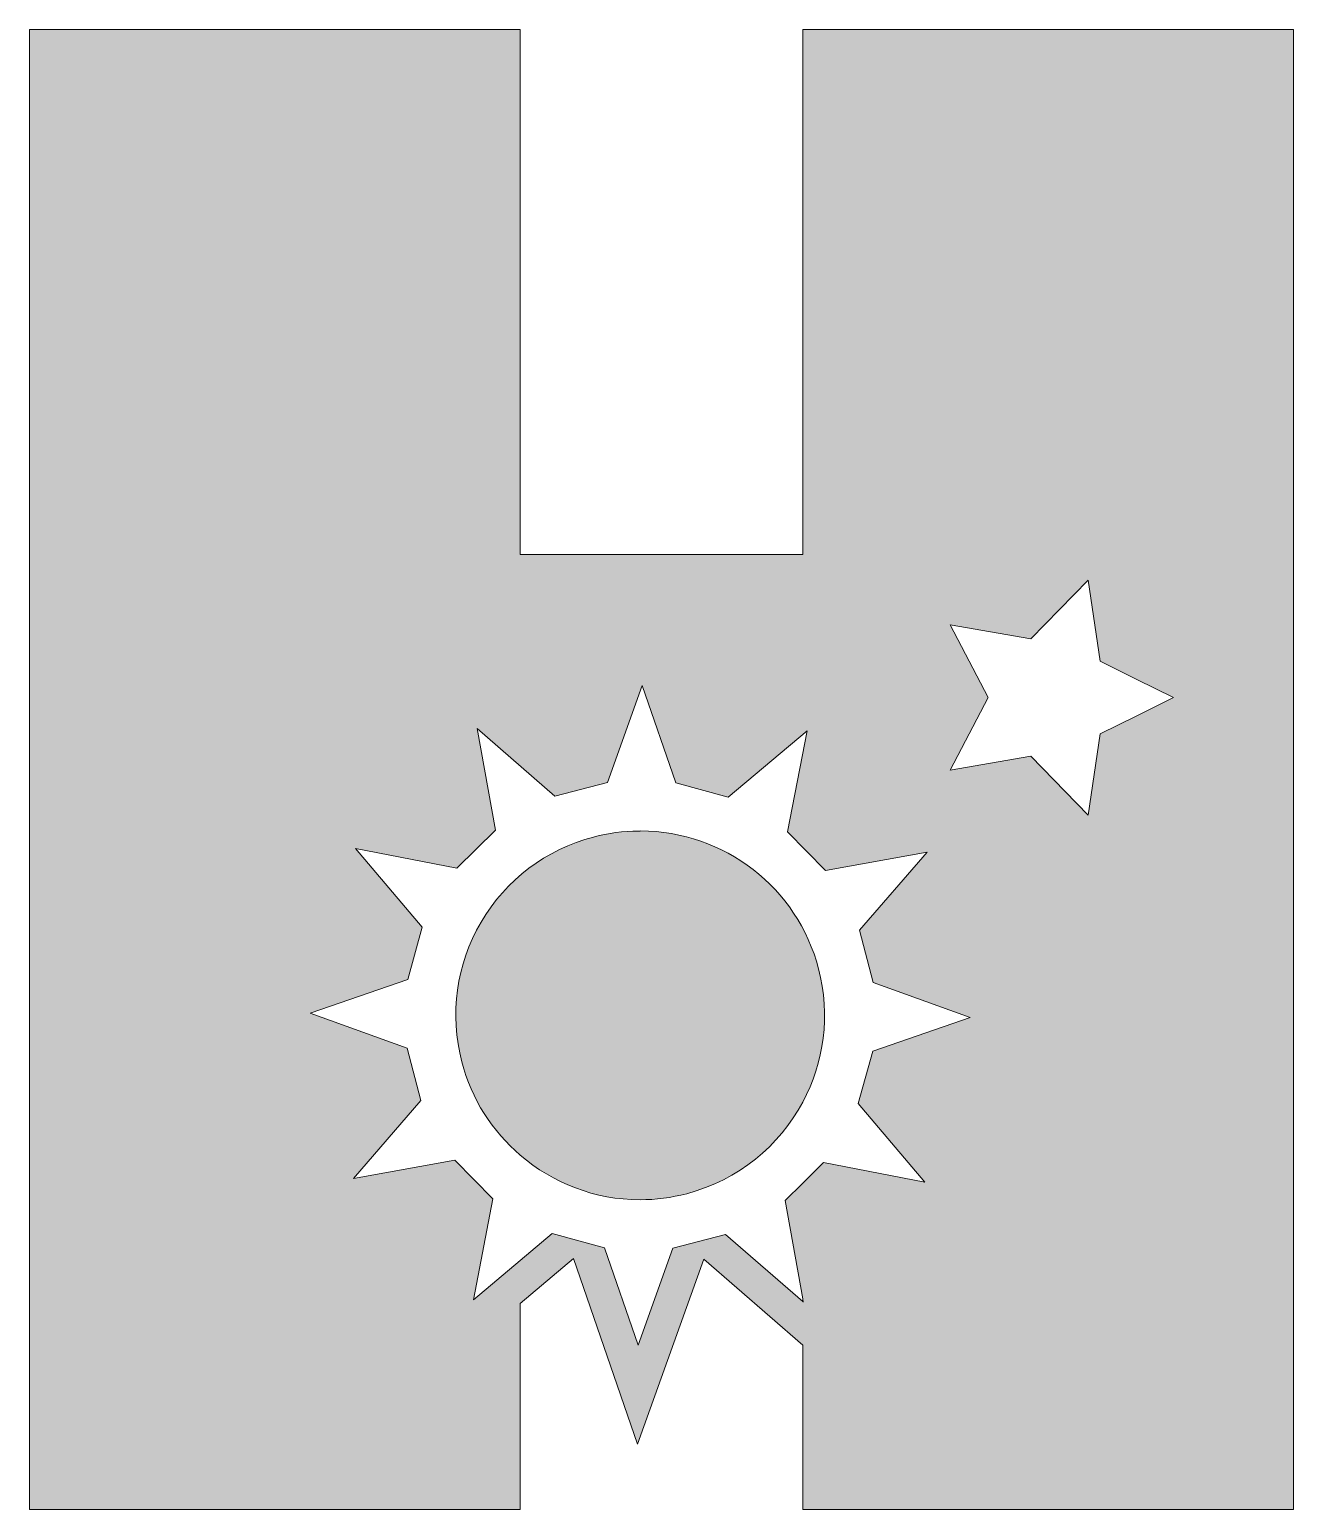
# Model space of a CAD drawing. Header units: millimetres. Extents: x -184 to -40, y -81 to 88.
import ezdxf

# ---------------------------------------------------------------- set-up
doc = ezdxf.new("R2010")
doc.units = ezdxf.units.MM
doc.header["$MEASUREMENT"] = 0
doc.layers.add('Layer 1', color=7, linetype='Continuous', lineweight=0)

# ---------------------------------------------------------------- blocks, each defined once
blk = doc.blocks.new('Block_0')
at = {"layer": 'Layer 1', "transparency": 33554687}
h = blk.add_hatch(color=7, dxfattribs=at)
h.dxf.hatch_style = 2
edge = h.paths.add_edge_path()
edge.add_spline(control_points=[(-57.74, 9.44), (-57.74, 9.44), (-61.93, 7.37), (-61.93, 7.37), (-61.93, 7.37), (-63.28, -1.9), (-63.28, -1.9), (-63.28, -1.9), (-69.81, 4.81), (-69.81, 4.81), (-69.81, 4.81), (-79.04, 3.22), (-79.04, 3.22), (-79.04, 3.22), (-74.69, 11.51), (-74.69, 11.51), (-74.69, 11.51), (-79.04, 19.8), (-79.04, 19.8), (-79.04, 19.8), (-69.81, 18.21), (-69.81, 18.21), (-69.81, 18.21), (-63.28, 24.92), (-63.28, 24.92), (-63.28, 24.92), (-61.93, 15.65), (-61.93, 15.65), (-61.93, 15.65), (-57.74, 13.58), (-57.74, 13.58), (-57.74, 13.58), (-53.54, 11.51), (-53.54, 11.51), (-53.54, 11.51), (-57.74, 9.44), (-57.74, 9.44)], knot_values=[0, 0, 0, 0, 1, 1, 1, 2, 2, 2, 3, 3, 3, 4, 4, 4, 5, 5, 5, 6, 6, 6, 7, 7, 7, 8, 8, 8, 9, 9, 9, 10, 10, 10, 11, 11, 11, 12, 12, 12, 12], degree=3, periodic=0)
edge = h.paths.add_edge_path()
edge.add_spline(control_points=[(-81.91, -43.78), (-81.91, -43.78), (-93.46, -41.54), (-93.46, -41.54), (-93.46, -41.54), (-95.84, -43.89), (-95.84, -43.89), (-95.84, -43.89), (-97.87, -45.89), (-97.87, -45.89), (-97.87, -45.89), (-95.84, -57.09), (-95.84, -57.09), (-95.84, -57.09), (-95.78, -57.47), (-95.78, -57.47), (-95.78, -57.47), (-95.84, -57.41), (-95.84, -57.41), (-95.84, -57.41), (-104.66, -49.76), (-104.66, -49.76), (-104.66, -49.76), (-110.65, -51.32), (-110.65, -51.32), (-110.65, -51.32), (-114.63, -62.39), (-114.63, -62.39), (-114.63, -62.39), (-118.47, -51.27), (-118.47, -51.27), (-118.47, -51.27), (-124.44, -49.63), (-124.44, -49.63), (-124.44, -49.63), (-128.07, -52.71), (-128.07, -52.71), (-128.07, -52.71), (-133.42, -57.23), (-133.42, -57.23), (-133.42, -57.23), (-131.18, -45.68), (-131.18, -45.68), (-131.18, -45.68), (-135.53, -41.27), (-135.53, -41.27), (-135.53, -41.27), (-147.11, -43.36), (-147.11, -43.36), (-147.11, -43.36), (-139.4, -34.48), (-139.4, -34.48), (-139.4, -34.48), (-140.96, -28.49), (-140.96, -28.49), (-140.96, -28.49), (-152.03, -24.51), (-152.03, -24.51), (-152.03, -24.51), (-140.91, -20.67), (-140.91, -20.67), (-140.91, -20.67), (-139.27, -14.7), (-139.27, -14.7), (-139.27, -14.7), (-146.87, -5.72), (-146.87, -5.72), (-146.87, -5.72), (-135.32, -7.96), (-135.32, -7.96), (-135.32, -7.96), (-130.91, -3.61), (-130.91, -3.61), (-130.91, -3.61), (-133, 7.97), (-133, 7.97), (-133, 7.97), (-124.12, 0.26), (-124.12, 0.26), (-124.12, 0.26), (-118.13, 1.82), (-118.13, 1.82), (-118.13, 1.82), (-114.15, 12.89), (-114.15, 12.89), (-114.15, 12.89), (-110.31, 1.77), (-110.31, 1.77), (-110.31, 1.77), (-104.34, 0.13), (-104.34, 0.13), (-104.34, 0.13), (-95.36, 7.73), (-95.36, 7.73), (-95.36, 7.73), (-97.6, -3.82), (-97.6, -3.82), (-97.6, -3.82), (-93.25, -8.23), (-93.25, -8.23), (-93.25, -8.23), (-81.67, -6.14), (-81.67, -6.14), (-81.67, -6.14), (-89.38, -15.02), (-89.38, -15.02), (-89.38, -15.02), (-87.82, -21.01), (-87.82, -21.01), (-87.82, -21.01), (-76.75, -24.99), (-76.75, -24.99), (-76.75, -24.99), (-87.87, -28.83), (-87.87, -28.83), (-87.87, -28.83), (-89.51, -34.8), (-89.51, -34.8), (-89.51, -34.8), (-81.91, -43.78), (-81.91, -43.78)], knot_values=[0, 0, 0, 0, 1, 1, 1, 2, 2, 2, 3, 3, 3, 4, 4, 4, 5, 5, 5, 6, 6, 6, 7, 7, 7, 8, 8, 8, 9, 9, 9, 10, 10, 10, 11, 11, 11, 12, 12, 12, 13, 13, 13, 14, 14, 14, 15, 15, 15, 16, 16, 16, 17, 17, 17, 18, 18, 18, 19, 19, 19, 20, 20, 20, 21, 21, 21, 22, 22, 22, 23, 23, 23, 24, 24, 24, 25, 25, 25, 26, 26, 26, 27, 27, 27, 28, 28, 28, 29, 29, 29, 30, 30, 30, 31, 31, 31, 32, 32, 32, 33, 33, 33, 34, 34, 34, 35, 35, 35, 36, 36, 36, 37, 37, 37, 38, 38, 38, 39, 39, 39, 40, 40, 40, 40], degree=3, periodic=0)
edge = h.paths.add_edge_path()
edge.add_spline(control_points=[(-95.84, 87.73), (-95.84, 87.73), (-95.84, 27.83), (-95.84, 27.83), (-95.84, 27.83), (-128.07, 27.83), (-128.07, 27.83), (-128.07, 27.83), (-128.07, 87.73), (-128.07, 87.73), (-128.07, 87.73), (-184.04, 87.73), (-184.04, 87.73), (-184.04, 87.73), (-184.04, -81.13), (-184.04, -81.13), (-184.04, -81.13), (-128.07, -81.13), (-128.07, -81.13), (-128.07, -81.13), (-128.07, -57.62), (-128.07, -57.62), (-128.07, -57.62), (-122.01, -52.49), (-122.01, -52.49), (-122.01, -52.49), (-114.7, -73.68), (-114.7, -73.68), (-114.7, -73.68), (-107.12, -52.59), (-107.12, -52.59), (-107.12, -52.59), (-95.84, -62.38), (-95.84, -62.38), (-95.84, -62.38), (-95.84, -81.13), (-95.84, -81.13), (-95.84, -81.13), (-39.88, -81.13), (-39.88, -81.13), (-39.88, -81.13), (-39.88, 87.73), (-39.88, 87.73), (-39.88, 87.73), (-95.84, 87.73), (-95.84, 87.73)], knot_values=[0, 0, 0, 0, 1, 1, 1, 2, 2, 2, 3, 3, 3, 4, 4, 4, 5, 5, 5, 6, 6, 6, 7, 7, 7, 8, 8, 8, 9, 9, 9, 10, 10, 10, 11, 11, 11, 12, 12, 12, 13, 13, 13, 14, 14, 14, 15, 15, 15, 15], degree=3, periodic=0)
h = blk.add_hatch(color=7, dxfattribs=at)
h.dxf.hatch_style = 2
edge = h.paths.add_edge_path()
edge.add_spline(control_points=[(-94.04, -19.44), (-96.45, -10.19), (-104.79, -3.73), (-114.33, -3.71), (-114.38, -3.72), (-114.42, -3.73), (-114.47, -3.73), (-114.51, -3.73), (-114.54, -3.72), (-114.58, -3.72), (-116.3, -3.73), (-118.02, -3.96), (-119.7, -4.4), (-125.14, -5.82), (-129.7, -9.27), (-132.54, -14.12), (-135.38, -18.96), (-136.16, -24.63), (-134.74, -30.06), (-133.63, -34.33), (-131.24, -37.99), (-128.07, -40.71), (-124.36, -43.9), (-119.56, -45.79), (-114.41, -45.79), (-112.62, -45.79), (-110.83, -45.56), (-109.08, -45.1), (-103.17, -43.56), (-98.51, -39.64), (-95.84, -34.64), (-93.44, -30.14), (-92.65, -24.75), (-94.04, -19.44)], knot_values=[0, 0, 0, 0, 1, 1, 1, 2, 2, 2, 3, 3, 3, 4, 4, 4, 5, 5, 5, 6, 6, 6, 7, 7, 7, 8, 8, 8, 9, 9, 9, 10, 10, 10, 11, 11, 11, 11], degree=3, periodic=0)
at = {"layer": 'Layer 1'}
for points, knots in [([(-95.84, 87.73), (-95.84, 87.73), (-95.84, 27.83), (-95.84, 27.83), (-95.84, 27.83), (-128.07, 27.83), (-128.07, 27.83), (-128.07, 27.83), (-128.07, 87.73), (-128.07, 87.73), (-128.07, 87.73), (-184.04, 87.73), (-184.04, 87.73), (-184.04, 87.73), (-184.04, -81.13), (-184.04, -81.13), (-184.04, -81.13), (-128.07, -81.13), (-128.07, -81.13), (-128.07, -81.13), (-128.07, -57.62), (-128.07, -57.62), (-128.07, -57.62), (-122.01, -52.49), (-122.01, -52.49), (-122.01, -52.49), (-114.7, -73.68), (-114.7, -73.68), (-114.7, -73.68), (-107.12, -52.59), (-107.12, -52.59), (-107.12, -52.59), (-95.84, -62.38), (-95.84, -62.38), (-95.84, -62.38), (-95.84, -81.13), (-95.84, -81.13), (-95.84, -81.13), (-39.88, -81.13), (-39.88, -81.13), (-39.88, -81.13), (-39.88, 87.73), (-39.88, 87.73), (-39.88, 87.73), (-95.84, 87.73), (-95.84, 87.73)], [0, 0, 0, 0, 1, 1, 1, 2, 2, 2, 3, 3, 3, 4, 4, 4, 5, 5, 5, 6, 6, 6, 7, 7, 7, 8, 8, 8, 9, 9, 9, 10, 10, 10, 11, 11, 11, 12, 12, 12, 13, 13, 13, 14, 14, 14, 15, 15, 15, 15]), ([(-57.74, 9.44), (-57.74, 9.44), (-61.93, 7.37), (-61.93, 7.37), (-61.93, 7.37), (-63.28, -1.9), (-63.28, -1.9), (-63.28, -1.9), (-69.81, 4.81), (-69.81, 4.81), (-69.81, 4.81), (-79.04, 3.22), (-79.04, 3.22), (-79.04, 3.22), (-74.69, 11.51), (-74.69, 11.51), (-74.69, 11.51), (-79.04, 19.8), (-79.04, 19.8), (-79.04, 19.8), (-69.81, 18.21), (-69.81, 18.21), (-69.81, 18.21), (-63.28, 24.92), (-63.28, 24.92), (-63.28, 24.92), (-61.93, 15.65), (-61.93, 15.65), (-61.93, 15.65), (-57.74, 13.58), (-57.74, 13.58), (-57.74, 13.58), (-53.54, 11.51), (-53.54, 11.51), (-53.54, 11.51), (-57.74, 9.44), (-57.74, 9.44)], [0, 0, 0, 0, 1, 1, 1, 2, 2, 2, 3, 3, 3, 4, 4, 4, 5, 5, 5, 6, 6, 6, 7, 7, 7, 8, 8, 8, 9, 9, 9, 10, 10, 10, 11, 11, 11, 12, 12, 12, 12]), ([(-81.91, -43.78), (-81.91, -43.78), (-93.46, -41.54), (-93.46, -41.54), (-93.46, -41.54), (-95.84, -43.89), (-95.84, -43.89), (-95.84, -43.89), (-97.87, -45.89), (-97.87, -45.89), (-97.87, -45.89), (-95.84, -57.09), (-95.84, -57.09), (-95.84, -57.09), (-95.78, -57.47), (-95.78, -57.47), (-95.78, -57.47), (-95.84, -57.41), (-95.84, -57.41), (-95.84, -57.41), (-104.66, -49.76), (-104.66, -49.76), (-104.66, -49.76), (-110.65, -51.32), (-110.65, -51.32), (-110.65, -51.32), (-114.63, -62.39), (-114.63, -62.39), (-114.63, -62.39), (-118.47, -51.27), (-118.47, -51.27), (-118.47, -51.27), (-124.44, -49.63), (-124.44, -49.63), (-124.44, -49.63), (-128.07, -52.71), (-128.07, -52.71), (-128.07, -52.71), (-133.42, -57.23), (-133.42, -57.23), (-133.42, -57.23), (-131.18, -45.68), (-131.18, -45.68), (-131.18, -45.68), (-135.53, -41.27), (-135.53, -41.27), (-135.53, -41.27), (-147.11, -43.36), (-147.11, -43.36), (-147.11, -43.36), (-139.4, -34.48), (-139.4, -34.48), (-139.4, -34.48), (-140.96, -28.49), (-140.96, -28.49), (-140.96, -28.49), (-152.03, -24.51), (-152.03, -24.51), (-152.03, -24.51), (-140.91, -20.67), (-140.91, -20.67), (-140.91, -20.67), (-139.27, -14.7), (-139.27, -14.7), (-139.27, -14.7), (-146.87, -5.72), (-146.87, -5.72), (-146.87, -5.72), (-135.32, -7.96), (-135.32, -7.96), (-135.32, -7.96), (-130.91, -3.61), (-130.91, -3.61), (-130.91, -3.61), (-133, 7.97), (-133, 7.97), (-133, 7.97), (-124.12, 0.26), (-124.12, 0.26), (-124.12, 0.26), (-118.13, 1.82), (-118.13, 1.82), (-118.13, 1.82), (-114.15, 12.89), (-114.15, 12.89), (-114.15, 12.89), (-110.31, 1.77), (-110.31, 1.77), (-110.31, 1.77), (-104.34, 0.13), (-104.34, 0.13), (-104.34, 0.13), (-95.36, 7.73), (-95.36, 7.73), (-95.36, 7.73), (-97.6, -3.82), (-97.6, -3.82), (-97.6, -3.82), (-93.25, -8.23), (-93.25, -8.23), (-93.25, -8.23), (-81.67, -6.14), (-81.67, -6.14), (-81.67, -6.14), (-89.38, -15.02), (-89.38, -15.02), (-89.38, -15.02), (-87.82, -21.01), (-87.82, -21.01), (-87.82, -21.01), (-76.75, -24.99), (-76.75, -24.99), (-76.75, -24.99), (-87.87, -28.83), (-87.87, -28.83), (-87.87, -28.83), (-89.51, -34.8), (-89.51, -34.8), (-89.51, -34.8), (-81.91, -43.78), (-81.91, -43.78)], [0, 0, 0, 0, 1, 1, 1, 2, 2, 2, 3, 3, 3, 4, 4, 4, 5, 5, 5, 6, 6, 6, 7, 7, 7, 8, 8, 8, 9, 9, 9, 10, 10, 10, 11, 11, 11, 12, 12, 12, 13, 13, 13, 14, 14, 14, 15, 15, 15, 16, 16, 16, 17, 17, 17, 18, 18, 18, 19, 19, 19, 20, 20, 20, 21, 21, 21, 22, 22, 22, 23, 23, 23, 24, 24, 24, 25, 25, 25, 26, 26, 26, 27, 27, 27, 28, 28, 28, 29, 29, 29, 30, 30, 30, 31, 31, 31, 32, 32, 32, 33, 33, 33, 34, 34, 34, 35, 35, 35, 36, 36, 36, 37, 37, 37, 38, 38, 38, 39, 39, 39, 40, 40, 40, 40]), ([(-94.04, -19.44), (-96.45, -10.19), (-104.79, -3.73), (-114.33, -3.71), (-114.38, -3.72), (-114.42, -3.73), (-114.47, -3.73), (-114.51, -3.73), (-114.54, -3.72), (-114.58, -3.72), (-116.3, -3.73), (-118.02, -3.96), (-119.7, -4.4), (-125.14, -5.82), (-129.7, -9.27), (-132.54, -14.12), (-135.38, -18.96), (-136.16, -24.63), (-134.74, -30.06), (-133.63, -34.33), (-131.24, -37.99), (-128.07, -40.71), (-124.36, -43.9), (-119.56, -45.79), (-114.41, -45.79), (-112.62, -45.79), (-110.83, -45.56), (-109.08, -45.1), (-103.17, -43.56), (-98.51, -39.64), (-95.84, -34.64), (-93.44, -30.14), (-92.65, -24.75), (-94.04, -19.44)], [0, 0, 0, 0, 1, 1, 1, 2, 2, 2, 3, 3, 3, 4, 4, 4, 5, 5, 5, 6, 6, 6, 7, 7, 7, 8, 8, 8, 9, 9, 9, 10, 10, 10, 11, 11, 11, 11])]:
    blk.add_open_spline(points, degree=3, knots=knots, dxfattribs=at)

msp = doc.modelspace()

# ---------------------------------------------------------------- block references
at = {"layer": 'Layer 1'}
msp.add_blockref('Block_0', (0, 0), dxfattribs=at)

doc.saveas('drawing.dxf')
